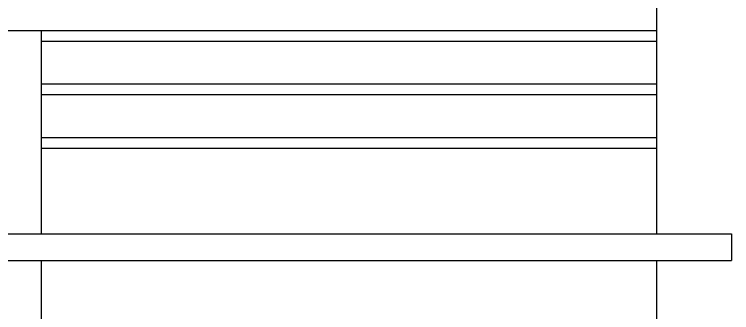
# Model space of a CAD drawing. Header units: inches. Extents: x -5096374 to -5070857, y -3259973 to -3243900.
# Drawn here: x -5081278.5 to -5081144.4, y -3259192.9 to -3259137.1 of the extents above; entities that cross this region are included whole.
import ezdxf

# ---------------------------------------------------------------- set-up
doc = ezdxf.new("R2010")
doc.units = ezdxf.units.IN
doc.header["$LTSCALE"] = 2
doc.header["$MEASUREMENT"] = 0
doc.layers.get('0').update_dxf_attribs({"linetype": 'CONTINUOUS'})

msp = doc.modelspace()

# ---------------------------------------------------------------- linework, layer by layer
at = {"ltscale": 0.5}
for p, q in [((-5081158.43, -3259178.1), (-5081158.43, -3259071.1)), ((-5081287.43, -3259140.1), (-5081158.43, -3259140.1)), ((-5081273.43, -3259178.1), (-5081273.43, -3259140.1)), ((-5081273.43, -3259142.1), (-5081158.43, -3259142.1)), ((-5081273.43, -3259150.1), (-5081158.43, -3259150.1)), ((-5081273.43, -3259152.1), (-5081158.43, -3259152.1)), ((-5081273.43, -3259160.1), (-5081158.43, -3259160.1)), ((-5081273.43, -3259162.1), (-5081158.43, -3259162.1)), ((-5081305.43, -3259178.1), (-5081144.43, -3259178.1)), ((-5081144.43, -3259178.1), (-5081144.43, -3259183.1)), ((-5081305.43, -3259183.1), (-5081144.43, -3259183.1)), ((-5081273.43, -3259290.1), (-5081273.43, -3259183.1)), ((-5081158.43, -3259290.1), (-5081158.43, -3259183.1))]:
    msp.add_line(p, q, dxfattribs=at)

doc.saveas('drawing.dxf')
